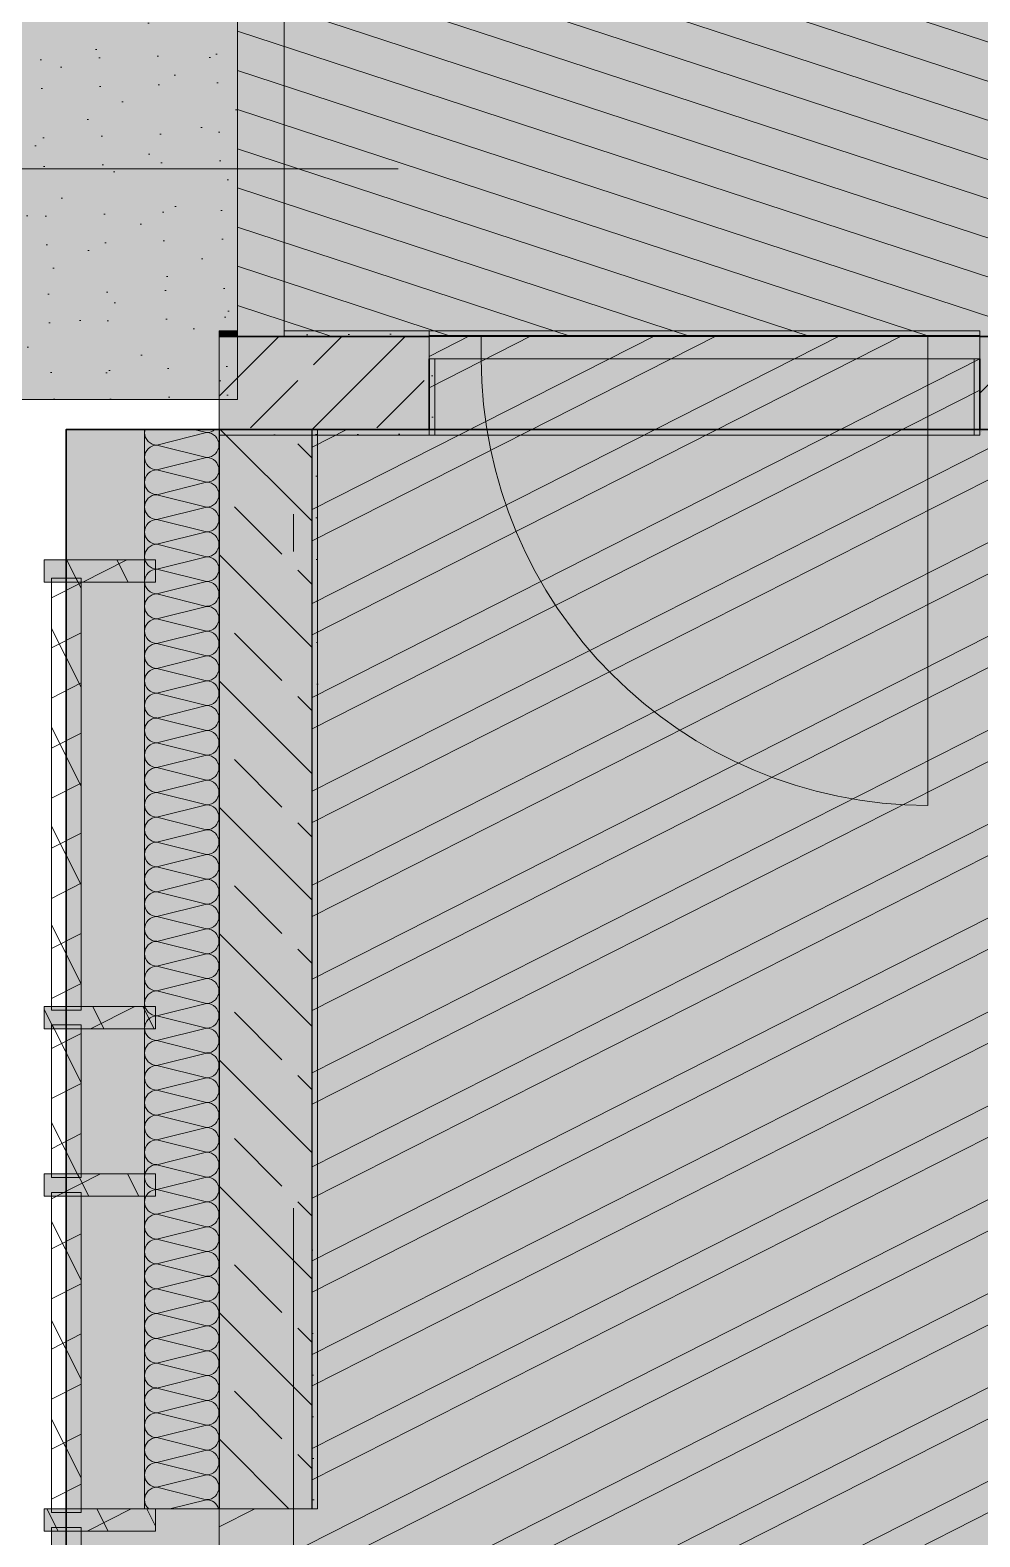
# Model space of a CAD drawing. Header units: metres. Extents: x 101 to 346, y 66 to 213.
# Drawn here: x 117.723 to 120.275, y 81.952 to 86 of the extents above; entities that cross this region are included whole.
import ezdxf

# ---------------------------------------------------------------- set-up
doc = ezdxf.new("R2010")
doc.units = ezdxf.units.M
doc.header["$MEASUREMENT"] = 0
for name, pattern in [('Punktlinie', [0.0035, 0, -0.0035]), ('Strichlinie', [0.004, 0.003, -0.001]), ('Strichlinie-über-Schnitt', [0.0023, 0.0008, -0.0015]), ('Strichpunktlinie', [0.006703, 0.003528, -0.001764, 0, -0.001411])]:
    doc.linetypes.add(name, pattern=pattern)
for name, color, linetype in [('00  Raster', 7, 'Continuous'), ('10  Fassade', 7, 'Continuous'), ('10  Fassade_Schnittschraffur', 7, 'Continuous'), ('10  Treppen + Rampen', 7, 'Continuous'), ('10  Wand Massiv', 7, 'Continuous'), ('10  Wand Massiv_Schnittschraffur', 7, 'Continuous'), ('10  Wand Massiv_Tür', 7, 'Continuous'), ('20  Boden Aufbauten', 7, 'Continuous'), ('20  Boden Aufbauten_Deckschraffur', 7, 'Continuous'), ('50  NUF - Raumstempel', 7, 'Continuous'), ('Neubau_10  Treppen + Rampen', 7, 'Continuous'), ('Neubau_10  Wand Massiv', 7, 'Continuous'), ('Neubau_20  Boden Aufbauten', 7, 'Continuous'), ('Neubau_20  Boden Aufbauten_Deckschraffur', 7, 'Continuous'), ('Neubau_20  Bodenschott', 7, 'Continuous'), ('Neubau_20  Bodenschott_Deckschraffur', 7, 'Continuous'), ('Neubau_20 Wand Leichtbau MIETERAUSBAU', 7, 'Continuous'), ('Neubau_20 Wand Leichtbau MIETERAUSBAU_Schnittschraffur', 7, 'Continuous')]:
    doc.layers.add(name, color=color, linetype=linetype)
pattern_1 = [(26.86749, (13.479, 22.351647), (-0.022596431, 0.044602705), [0, -0.05])]
pattern_2 = [(26.86749, (13.479, 22.35165), (-0.05423143, 0.10704649), []), (116.86749, (13.479, 22.35165), (0.10704649, 0.05423143), [])]
pattern_3 = [(225, (13.479, 22.35165), (-0.16970563, 0.16970563), []), (225, (13.56385, 22.2668), (-0.16970563, 0.16970563), [0.18, -0.06])]

# ---------------------------------------------------------------- blocks, each defined once
blk = doc.blocks.new('*X7', base_point=(96.2155, 47.274))
at = {"layer": '10  Wand Massiv_Schnittschraffur', "color": 98, "linetype": 'Continuous', "lineweight": 13, "ltscale": 1000, "true_color": 0x000100}
for p, q in [((118.1627, 84.9269), (118.197, 84.9183)), ((118.0637, 84.885), (118.197, 84.9183)), ((118.0637, 84.885), (118.197, 84.8516)), ((118.0637, 84.8183), (118.197, 84.8516)), ((118.0637, 84.8183), (118.197, 84.785)), ((118.0637, 84.7516), (118.197, 84.785)), ((118.0637, 84.7516), (118.197, 84.7183)), ((118.0637, 84.685), (118.197, 84.7183)), ((118.0637, 84.685), (118.197, 84.6516)), ((118.0637, 84.6183), (118.197, 84.6516)), ((118.0637, 84.6183), (118.197, 84.585)), ((118.0637, 84.5516), (118.197, 84.585)), ((118.0637, 84.5516), (118.197, 84.5183)), ((118.0637, 84.485), (118.197, 84.5183)), ((118.0637, 84.485), (118.197, 84.4516)), ((118.0637, 84.4183), (118.197, 84.4516)), ((118.0637, 84.4183), (118.197, 84.385)), ((118.0637, 84.3516), (118.197, 84.385)), ((118.0637, 84.3516), (118.197, 84.3183)), ((118.0637, 84.285), (118.197, 84.3183)), ((118.0637, 84.285), (118.197, 84.2516)), ((118.0637, 84.2183), (118.197, 84.2516)), ((118.0637, 84.2183), (118.197, 84.185)), ((118.0637, 84.1516), (118.197, 84.185)), ((118.0637, 84.1516), (118.197, 84.1183)), ((118.0637, 84.085), (118.197, 84.1183)), ((118.0637, 84.085), (118.197, 84.0516)), ((118.0637, 84.0183), (118.197, 84.0516)), ((118.0637, 84.0183), (118.197, 83.985)), ((118.0637, 83.9516), (118.197, 83.985)), ((118.0637, 83.9516), (118.197, 83.9183)), ((118.0637, 83.885), (118.197, 83.9183)), ((118.0637, 83.885), (118.197, 83.8516)), ((118.0637, 83.8183), (118.197, 83.8516)), ((118.0637, 83.8183), (118.197, 83.785)), ((118.0637, 83.7516), (118.197, 83.785)), ((118.0637, 83.7516), (118.197, 83.7183)), ((118.0637, 83.685), (118.197, 83.7183)), ((118.0637, 83.685), (118.197, 83.6516)), ((118.0637, 83.6183), (118.197, 83.6516)), ((118.0637, 83.6183), (118.197, 83.585)), ((118.0637, 83.5516), (118.197, 83.585)), ((118.0637, 83.5516), (118.197, 83.5183)), ((118.0637, 83.485), (118.197, 83.5183)), ((118.0637, 83.485), (118.197, 83.4516)), ((118.0637, 83.4183), (118.197, 83.4516)), ((118.0637, 83.4183), (118.197, 83.385)), ((118.0637, 83.3516), (118.197, 83.385)), ((118.0637, 83.3516), (118.197, 83.3183)), ((118.0637, 83.285), (118.197, 83.3183)), ((118.0637, 83.285), (118.197, 83.2516)), ((118.0637, 83.2183), (118.197, 83.2516)), ((118.0637, 83.2183), (118.197, 83.185)), ((118.0637, 83.1516), (118.197, 83.185)), ((118.0637, 83.1516), (118.197, 83.1183)), ((118.0637, 83.085), (118.197, 83.1183)), ((118.0637, 83.085), (118.197, 83.0516)), ((118.0637, 83.0183), (118.197, 83.0516)), ((118.0637, 83.0183), (118.197, 82.985)), ((118.0637, 82.9516), (118.197, 82.985)), ((118.0637, 82.9516), (118.197, 82.9183)), ((118.0637, 82.885), (118.197, 82.9183)), ((118.0637, 82.885), (118.197, 82.8516)), ((118.0637, 82.8183), (118.197, 82.8516)), ((118.0637, 82.8183), (118.197, 82.785)), ((118.0637, 82.7516), (118.197, 82.785)), ((118.0637, 82.7516), (118.197, 82.7183)), ((118.0637, 82.685), (118.197, 82.7183)), ((118.0637, 82.685), (118.197, 82.6516)), ((118.0637, 82.6183), (118.197, 82.6516)), ((118.0637, 82.6183), (118.197, 82.585)), ((118.0637, 82.5516), (118.197, 82.585)), ((118.0637, 82.5516), (118.197, 82.5183)), ((118.0637, 82.485), (118.197, 82.5183)), ((118.0637, 82.485), (118.197, 82.4516)), ((118.0637, 82.4183), (118.197, 82.4516)), ((118.0637, 82.4183), (118.197, 82.385)), ((118.0637, 82.3516), (118.197, 82.385)), ((118.0637, 82.3516), (118.197, 82.3183)), ((118.0637, 82.285), (118.197, 82.3183)), ((118.0637, 82.285), (118.197, 82.2516)), ((118.0637, 82.2183), (118.197, 82.2516)), ((118.0637, 82.2183), (118.197, 82.185)), ((118.0637, 82.1516), (118.197, 82.185)), ((118.0637, 82.1516), (118.197, 82.1183)), ((118.0637, 82.085), (118.197, 82.1183)), ((118.0637, 82.085), (118.197, 82.0516)), ((118.098, 82.0269), (118.197, 82.0516))]:
    blk.add_line(p, q, dxfattribs=at)
for centre, start, end in [((118.0637, 84.9183), 165.0887, 180), ((118.197, 84.9516), 270, 312.0401), ((118.0637, 84.9183), 180, 270), ((118.0637, 84.8516), 90, 180), ((118.197, 84.885), 0, 90), ((118.197, 84.885), 270, 0), ((118.0637, 84.8516), 180, 270), ((118.197, 84.8183), 0, 90), ((118.0637, 84.785), 90, 180), ((118.197, 84.8183), 270, 0), ((118.0637, 84.785), 180, 270), ((118.197, 84.7516), 0, 90), ((118.0637, 84.7183), 90, 180), ((118.197, 84.7516), 270, 0), ((118.0637, 84.7183), 180, 270), ((118.0637, 84.6516), 90, 180), ((118.197, 84.685), 0, 90), ((118.197, 84.685), 270, 0), ((118.0637, 84.6516), 180, 270), ((118.197, 84.6183), 0, 90), ((118.0637, 84.585), 90, 180), ((118.197, 84.6183), 270, 0), ((118.0637, 84.585), 180, 270), ((118.197, 84.5516), 0, 90), ((118.0637, 84.5183), 90, 180), ((118.197, 84.5516), 270, 0), ((118.0637, 84.5183), 180, 270), ((118.0637, 84.4516), 90, 180), ((118.197, 84.485), 0, 90), ((118.197, 84.485), 270, 0), ((118.0637, 84.4516), 180, 270), ((118.197, 84.4183), 0, 90), ((118.0637, 84.385), 90, 180), ((118.197, 84.4183), 270, 0), ((118.0637, 84.385), 180, 270), ((118.197, 84.3516), 0, 90), ((118.0637, 84.3183), 90, 180), ((118.0637, 84.3183), 180, 270), ((118.197, 84.3516), 270, 0), ((118.197, 84.285), 0, 90), ((118.0637, 84.2516), 90, 180), ((118.197, 84.285), 270, 0), ((118.0637, 84.2516), 180, 270), ((118.197, 84.2183), 0, 90), ((118.0637, 84.185), 90, 180), ((118.197, 84.2183), 270, 0), ((118.0637, 84.185), 180, 270), ((118.197, 84.1516), 0, 90), ((118.0637, 84.1183), 90, 180), ((118.0637, 84.1183), 180, 270), ((118.197, 84.1516), 270, 0), ((118.197, 84.085), 0, 90), ((118.0637, 84.0516), 90, 180), ((118.197, 84.085), 270, 0), ((118.0637, 84.0516), 180, 270), ((118.197, 84.0183), 0, 90), ((118.0637, 83.985), 90, 180), ((118.197, 84.0183), 270, 0), ((118.0637, 83.985), 180, 270), ((118.197, 83.9516), 0, 90), ((118.0637, 83.9183), 90, 180), ((118.0637, 83.9183), 180, 270), ((118.197, 83.9516), 270, 0), ((118.197, 83.885), 0, 90), ((118.0637, 83.8516), 90, 180), ((118.197, 83.885), 270, 0), ((118.0637, 83.8516), 180, 270), ((118.197, 83.8183), 0, 90), ((118.0637, 83.785), 90, 180), ((118.197, 83.8183), 270, 0), ((118.0637, 83.785), 180, 270), ((118.0637, 83.7183), 90, 180), ((118.197, 83.7516), 0, 90), ((118.197, 83.7516), 270, 0), ((118.0637, 83.7183), 180, 270), ((118.197, 83.685), 0, 90), ((118.0637, 83.6516), 90, 180), ((118.197, 83.685), 270, 0), ((118.0637, 83.6516), 180, 270), ((118.197, 83.6183), 0, 90), ((118.0637, 83.585), 90, 180), ((118.197, 83.6183), 270, 0), ((118.0637, 83.585), 180, 270), ((118.0637, 83.5183), 90, 180), ((118.197, 83.5516), 0, 90), ((118.197, 83.5516), 270, 0), ((118.0637, 83.5183), 180, 270), ((118.197, 83.485), 0, 90), ((118.0637, 83.4516), 90, 180), ((118.197, 83.485), 270, 0), ((118.0637, 83.4516), 180, 270), ((118.197, 83.4183), 0, 90), ((118.0637, 83.385), 90, 180), ((118.197, 83.4183), 270, 0), ((118.0637, 83.385), 180, 270), ((118.0637, 83.3183), 90, 180), ((118.197, 83.3516), 0, 90), ((118.197, 83.3516), 270, 0), ((118.0637, 83.3183), 180, 270), ((118.197, 83.285), 0, 90), ((118.0637, 83.2516), 90, 180), ((118.197, 83.285), 270, 0), ((118.0637, 83.2516), 180, 270), ((118.197, 83.2183), 0, 90), ((118.0637, 83.185), 90, 180), ((118.0637, 83.185), 180, 270), ((118.197, 83.2183), 270, 0), ((118.197, 83.1516), 0, 90), ((118.0637, 83.1183), 90, 180), ((118.197, 83.1516), 270, 0), ((118.0637, 83.1183), 180, 270), ((118.197, 83.085), 0, 90), ((118.0637, 83.0516), 90, 180), ((118.197, 83.085), 270, 0), ((118.0637, 83.0516), 180, 270), ((118.197, 83.0183), 0, 90), ((118.0637, 82.985), 90, 180), ((118.0637, 82.985), 180, 270), ((118.197, 83.0183), 270, 0), ((118.197, 82.9516), 0, 90), ((118.0637, 82.9183), 90, 180), ((118.197, 82.9516), 270, 0), ((118.0637, 82.9183), 180, 270), ((118.197, 82.885), 0, 90), ((118.0637, 82.8516), 90, 180), ((118.197, 82.885), 270, 0), ((118.0637, 82.8516), 180, 270), ((118.197, 82.8183), 0, 90), ((118.0637, 82.785), 90, 180), ((118.0637, 82.785), 180, 270), ((118.197, 82.8183), 270, 0), ((118.197, 82.7516), 0, 90), ((118.0637, 82.7183), 90, 180), ((118.197, 82.7516), 270, 0), ((118.0637, 82.7183), 180, 270), ((118.197, 82.685), 0, 90), ((118.0637, 82.6516), 90, 180), ((118.197, 82.685), 270, 0), ((118.0637, 82.6516), 180, 270), ((118.0637, 82.585), 90, 180), ((118.197, 82.6183), 0, 90), ((118.197, 82.6183), 270, 0), ((118.0637, 82.585), 180, 270), ((118.197, 82.5516), 0, 90), ((118.0637, 82.5183), 90, 180), ((118.197, 82.5516), 270, 0), ((118.0637, 82.5183), 180, 270), ((118.197, 82.485), 0, 90), ((118.0637, 82.4516), 90, 180), ((118.197, 82.485), 270, 0), ((118.0637, 82.4516), 180, 270), ((118.0637, 82.385), 90, 180), ((118.197, 82.4183), 0, 90), ((118.197, 82.4183), 270, 0), ((118.0637, 82.385), 180, 270), ((118.197, 82.3516), 0, 90), ((118.0637, 82.3183), 90, 180), ((118.197, 82.3516), 270, 0), ((118.0637, 82.3183), 180, 270), ((118.197, 82.285), 0, 90), ((118.0637, 82.2516), 90, 180), ((118.197, 82.285), 270, 0), ((118.0637, 82.2516), 180, 270), ((118.0637, 82.185), 90, 180), ((118.197, 82.2183), 0, 90), ((118.197, 82.2183), 270, 0), ((118.0637, 82.185), 180, 270), ((118.197, 82.1516), 0, 90), ((118.0637, 82.1183), 90, 180), ((118.197, 82.1516), 270, 0), ((118.0637, 82.1183), 180, 270), ((118.197, 82.085), 0, 90), ((118.0637, 82.0516), 90, 180), ((118.0637, 82.0516), 180, 227.9599), ((118.197, 82.085), 270, 0), ((118.197, 82.0183), 14.9113, 90)]:
    blk.add_arc(centre, 0.0333, start, end, dxfattribs=at)

msp = doc.modelspace()

# ---------------------------------------------------------------- hatches: boundary and pattern name
at = {"layer": '10  Fassade_Schnittschraffur', "linetype": 'Continuous', "lineweight": 0, "true_color": 0xffffff}
for points in [[(117.7601, 84.5169), (118.0601, 84.5169), (118.0601, 84.5769), (117.7601, 84.5769)], [(117.7601, 83.3169), (118.0601, 83.3169), (118.0601, 83.3769), (117.7601, 83.3769)], [(117.7601, 82.8669), (118.0601, 82.8669), (118.0601, 82.9269), (117.7601, 82.9269)], [(117.7601, 81.9669), (118.0601, 81.9669), (118.0601, 82.0269), (117.7601, 82.0269)], [(117.7801, 81.9769), (117.7801, 80.6669), (117.8601, 80.6669), (117.8601, 81.9769)]]:
    msp.add_hatch(color=7, dxfattribs=at).paths.add_polyline_path(points)
at = {"layer": '10  Fassade_Schnittschraffur', "linetype": 'Continuous', "lineweight": 13, "true_color": 0x000100}
h = msp.add_hatch(dxfattribs=at)
h.set_pattern_fill('Dämmung__hart_1_0008', color=98, style=0, pattern_type=2)
h.set_pattern_definition(pattern_2)
h.paths.add_polyline_path([(117.7601, 84.5169), (118.0601, 84.5169), (118.0601, 84.5769), (117.7601, 84.5769)])
h = msp.add_hatch(dxfattribs=at)
h.set_pattern_fill('Dämmung__hart_1_0008', color=98, style=0, pattern_type=2)
h.set_pattern_definition(pattern_2)
h.paths.add_polyline_path([(117.7801, 84.5269), (117.7801, 83.3669), (117.8601, 83.3669), (117.8601, 84.5269)])
h = msp.add_hatch(dxfattribs=at)
h.set_pattern_fill('Dämmung__hart_1_0008', color=98, style=0, pattern_type=2)
h.set_pattern_definition(pattern_2)
h.paths.add_polyline_path([(117.7601, 83.3169), (118.0601, 83.3169), (118.0601, 83.3769), (117.7601, 83.3769)])
h = msp.add_hatch(dxfattribs=at)
h.set_pattern_fill('Dämmung__hart_1_0008', color=98, style=0, pattern_type=2)
h.set_pattern_definition(pattern_2)
h.paths.add_polyline_path([(117.7801, 83.3269), (117.7801, 82.9169), (117.8601, 82.9169), (117.8601, 83.3269)])
h = msp.add_hatch(dxfattribs=at)
h.set_pattern_fill('Dämmung__hart_1_0008', color=98, style=0, pattern_type=2)
h.set_pattern_definition(pattern_2)
h.paths.add_polyline_path([(117.7601, 82.8669), (118.0601, 82.8669), (118.0601, 82.9269), (117.7601, 82.9269)])
h = msp.add_hatch(dxfattribs=at)
h.set_pattern_fill('Dämmung__hart_1_0008', color=98, style=0, pattern_type=2)
h.set_pattern_definition(pattern_2)
h.paths.add_polyline_path([(117.7801, 82.8769), (117.7801, 82.0169), (117.8601, 82.0169), (117.8601, 82.8769)])
h = msp.add_hatch(dxfattribs=at)
h.set_pattern_fill('Dämmung__hart_1_0008', color=98, style=0, pattern_type=2)
h.set_pattern_definition(pattern_2)
h.paths.add_polyline_path([(117.7601, 81.9669), (118.0601, 81.9669), (118.0601, 82.0269), (117.7601, 82.0269)])
at = {"layer": '10  Wand Massiv_Schnittschraffur', "linetype": 'Continuous', "lineweight": 0, "true_color": 0xffffff}
for points in [[(118.2804, 85.1919), (118.2304, 85.1919), (118.2304, 85.1769), (118.2804, 85.1769)], [(118.7954, 85.1769), (118.2304, 85.1769), (118.2304, 84.9269), (118.7954, 84.9269), (118.7954, 85.1169)], [(118.7954, 85.1919), (118.4054, 85.1919), (118.4054, 85.1769), (118.7954, 85.1769)], [(118.7954, 85.1769), (118.7954, 85.1169), (118.9354, 85.1169), (118.9354, 85.1769)], [(118.9354, 85.1169), (120.1354, 85.1169), (120.1354, 85.1769), (118.9354, 85.1769)], [(120.2754, 85.1769), (120.1354, 85.1769), (120.1354, 85.1169), (120.2754, 85.1169)], [(120.5754, 85.1919), (120.2754, 85.1919), (120.2754, 85.1769), (120.5754, 85.1769)], [(120.5904, 85.1769), (120.2754, 85.1769), (120.2754, 85.1169), (120.2754, 84.9269), (120.5904, 84.9269)], [(118.8104, 84.9119), (118.8104, 85.1169), (118.7954, 85.1169), (118.7954, 84.9269), (118.7954, 84.9119)], [(120.2754, 84.9119), (120.2754, 84.9269), (120.2754, 85.1169), (120.2604, 85.1169), (120.2604, 84.9119)], [(118.2304, 84.9269), (118.2304, 82.0269), (118.4804, 82.0269), (118.4804, 84.9269)], [(118.2304, 84.9269), (118.2304, 84.9119), (118.7954, 84.9119), (118.7954, 84.9269)], [(118.4954, 82.0269), (118.4954, 84.9269), (118.4804, 84.9269), (118.4804, 82.0269)], [(120.2754, 84.9269), (120.2754, 84.9119), (120.5754, 84.9119), (120.5754, 84.9269)]]:
    msp.add_hatch(color=7, dxfattribs=at).paths.add_polyline_path(points)
at = {"layer": '10  Wand Massiv_Schnittschraffur', "linetype": 'Continuous', "lineweight": 13, "true_color": 0x000100}
h = msp.add_hatch(dxfattribs=at)
h.set_pattern_fill('Gips_0008', color=98, style=0, pattern_type=2)
h.set_pattern_definition(pattern_1)
h.paths.add_polyline_path([(118.2804, 85.1919), (118.2304, 85.1919), (118.2304, 85.1769), (118.2804, 85.1769)])
h = msp.add_hatch(dxfattribs=at)
h.set_pattern_fill('Beton__Stahlbeton_0008', color=98, style=0, pattern_type=2)
h.set_pattern_definition(pattern_3)
h.paths.add_polyline_path([(118.7954, 85.1769), (118.2304, 85.1769), (118.2304, 84.9269), (118.7954, 84.9269), (118.7954, 85.1169)])
h = msp.add_hatch(dxfattribs=at)
h.set_pattern_fill('Gips_0008', color=98, style=0, pattern_type=2)
h.set_pattern_definition(pattern_1)
h.paths.add_polyline_path([(118.7954, 85.1919), (118.4054, 85.1919), (118.4054, 85.1769), (118.7954, 85.1769)])
h = msp.add_hatch(dxfattribs=at)
h.set_pattern_fill('Gips_0008', color=98, style=0, pattern_type=2)
h.set_pattern_definition(pattern_1)
h.paths.add_polyline_path([(120.5754, 85.1919), (120.2754, 85.1919), (120.2754, 85.1769), (120.5754, 85.1769)])
h = msp.add_hatch(dxfattribs=at)
h.set_pattern_fill('Beton__Stahlbeton_0008', color=98, style=0, pattern_type=2)
h.set_pattern_definition(pattern_3)
h.paths.add_polyline_path([(120.5904, 85.1769), (120.2754, 85.1769), (120.2754, 85.1169), (120.2754, 84.9269), (120.5904, 84.9269)])
h = msp.add_hatch(dxfattribs=at)
h.set_pattern_fill('Gips_0008', color=98, style=0, pattern_type=2)
h.set_pattern_definition(pattern_1)
h.paths.add_polyline_path([(118.8104, 84.9119), (118.8104, 85.1169), (118.7954, 85.1169), (118.7954, 84.9269), (118.7954, 84.9119)])
h = msp.add_hatch(dxfattribs=at)
h.set_pattern_fill('Gips_0008', color=98, style=0, pattern_type=2)
h.set_pattern_definition(pattern_1)
h.paths.add_polyline_path([(120.2754, 84.9119), (120.2754, 84.9269), (120.2754, 85.1169), (120.2604, 85.1169), (120.2604, 84.9119)])
h = msp.add_hatch(dxfattribs=at)
h.set_pattern_fill('Beton__Stahlbeton_0008', color=98, style=0, pattern_type=2)
h.set_pattern_definition([(315, (13.479, 22.35165), (0.16970563, 0.16970563), []), (315, (13.56385, 22.4365), (0.16970563, 0.16970563), [0.18, -0.06])])
h.paths.add_polyline_path([(118.2304, 84.9269), (118.2304, 82.0269), (118.4804, 82.0269), (118.4804, 84.9269)])
h = msp.add_hatch(dxfattribs=at)
h.set_pattern_fill('Gips_0008', color=98, style=0, pattern_type=2)
h.set_pattern_definition(pattern_1)
h.paths.add_polyline_path([(118.2304, 84.9269), (118.2304, 84.9119), (118.7954, 84.9119), (118.7954, 84.9269)])
h = msp.add_hatch(dxfattribs=at)
h.set_pattern_fill('Gips_0008', color=98, style=0, pattern_type=2)
h.set_pattern_definition(pattern_1)
h.paths.add_polyline_path([(118.4954, 82.0269), (118.4954, 84.9269), (118.4804, 84.9269), (118.4804, 82.0269)])
h = msp.add_hatch(dxfattribs=at)
h.set_pattern_fill('Gips_0008', color=98, style=0, pattern_type=2)
h.set_pattern_definition(pattern_1)
h.paths.add_polyline_path([(120.2754, 84.9269), (120.2754, 84.9119), (120.5754, 84.9119), (120.5754, 84.9269)])
at = {"layer": '20  Boden Aufbauten_Deckschraffur', "linetype": 'Continuous', "lineweight": 18, "true_color": 0xfff4ea}
msp.add_hatch(color=7, dxfattribs=at).paths.add_polyline_path([(118.2304, 82.0269), (118.2304, 79.3072), (123.9374, 79.3072), (123.9374, 82.0269), (123.4424, 82.0269), (123.4424, 82.1269), (122.3924, 82.1269), (122.3924, 82.0269), (120.5904, 82.0269), (120.5904, 84.9269), (120.2754, 84.9269), (120.2754, 85.1788), (118.7954, 85.1788), (118.7954, 84.9269), (118.4804, 84.9269), (118.4804, 82.0269)])
at = {"layer": '20  Boden Aufbauten_Deckschraffur', "linetype": 'Continuous', "lineweight": 18}
h = msp.add_hatch(dxfattribs=at)
h.set_pattern_fill('Stahl_0008', color=8, style=0, pattern_type=2)
h.set_pattern_definition([(26.86749, (13.479, 22.35165), (-0.10168394, 0.20071217), []), (26.86749, (13.4451, 22.41855), (-0.10168394, 0.20071217), [])])
h.paths.add_polyline_path([(118.2304, 82.0269), (118.2304, 79.3072), (123.9374, 79.3072), (123.9374, 82.0269), (123.4424, 82.0269), (123.4424, 82.1269), (122.3924, 82.1269), (122.3924, 82.0269), (120.5904, 82.0269), (120.5904, 84.9269), (120.2754, 84.9269), (120.2754, 85.1788), (118.7954, 85.1788), (118.7954, 84.9269), (118.4804, 84.9269), (118.4804, 82.0269)])
at = {"layer": 'Neubau_10  Treppen + Rampen', "linetype": 'Continuous', "lineweight": 0, "true_color": 0x8f8f8f}
msp.add_hatch(color=252, dxfattribs=at).paths.add_polyline_path([(117.82, 84.9269), (117.82, 79.3072), (124.5373, 79.3072), (124.5373, 84.9269)])
at = {"layer": 'Neubau_20  Boden Aufbauten_Deckschraffur', "linetype": 'Continuous', "lineweight": 18}
msp.add_hatch(color=30, dxfattribs=at).paths.add_polyline_path([(121.8454, 91.1919), (111.2179, 91.1919), (111.2179, 90.8919), (118.2804, 90.8919), (118.2804, 85.1769), (120.5754, 85.1769), (120.5754, 88.5569), (121.8454, 88.5569), (121.8454, 90.7169)])
h = msp.add_hatch(dxfattribs=at)
h.set_pattern_fill('Holz_Schalung_liegend__1_A9', color=6, style=0, pattern_type=2)
h.set_pattern_definition([(341.86749, (13.479, 22.35165), (0.03112157, 0.09503393), [])])
h.paths.add_polyline_path([(121.8454, 91.1919), (111.2179, 91.1919), (111.2179, 90.8919), (118.2804, 90.8919), (118.2804, 85.1769), (120.5754, 85.1769), (120.5754, 88.5569), (121.8454, 88.5569), (121.8454, 90.7169)])
at = {"layer": 'Neubau_20  Boden Aufbauten_Deckschraffur', "linetype": 'Continuous', "lineweight": 18, "true_color": 0xe2ff40}
msp.add_hatch(color=61, dxfattribs=at).paths.add_polyline_path([(111.1554, 90.7669), (111.1554, 85.0069), (118.2804, 85.0069), (118.2804, 90.7669)])
at = {"layer": 'Neubau_20  Boden Aufbauten_Deckschraffur', "linetype": 'Continuous', "lineweight": 18, "true_color": 0xdfdfdf}
h = msp.add_hatch(dxfattribs=at)
h.set_pattern_fill('Mörtel_0008', color=254, style=0, pattern_type=2)
h.set_pattern_definition([(26.86749, (13.58792, 22.68427), (-0.07117876, 0.14049852), [0, -0.105, 0, -0.1575]), (91.86749, (13.92054, 22.57534), (0.15741635, 0.00513262), [0, -0.077, 0, -0.133])])
h.paths.add_polyline_path([(111.1554, 90.7669), (111.1554, 85.0069), (118.2804, 85.0069), (118.2804, 90.7669)])
at = {"layer": 'Neubau_20  Bodenschott_Deckschraffur', "linetype": 'Continuous', "lineweight": 0, "true_color": 0xbf0000}
for points in [[(120.2754, 85.1919), (118.7954, 85.1919), (118.7954, 85.1769), (120.2754, 85.1769)], [(118.7954, 84.9269), (120.2754, 84.9269), (120.2754, 85.1769), (118.7954, 85.1769)], [(118.7954, 84.9119), (120.2754, 84.9119), (120.2754, 84.9269), (118.7954, 84.9269)]]:
    msp.add_hatch(color=12, dxfattribs=at).paths.add_polyline_path(points)
at = {"layer": 'Neubau_20 Wand Leichtbau MIETERAUSBAU_Schnittschraffur', "linetype": 'Continuous', "lineweight": 18}
for points in [[(118.2804, 90.7669), (118.2804, 85.1769), (118.4054, 85.1769), (118.4054, 90.7669)], [(118.2804, 85.1769), (118.4054, 85.1769), (118.4054, 85.1919), (118.2804, 85.1919)]]:
    msp.add_hatch(color=9, dxfattribs=at).paths.add_polyline_path(points)

# ---------------------------------------------------------------- linework, layer by layer
at = {"layer": '00  Raster', "color": 7, "linetype": 'Strichpunktlinie', "lineweight": 13, "ltscale": 1000}
for p, q in [((118.4304, 79.3072), (118.4304, 102.9703)), ((101.5775, 85.6269), (159.1776, 85.6269))]:
    msp.add_line(p, q, dxfattribs=at)
at = {"layer": '10  Fassade', "color": 7, "linetype": 'Continuous', "lineweight": 13, "ltscale": 1000, "flags": 128}
for points in [[(117.7601, 84.5169), (117.7601, 84.5769), (118.0601, 84.5769), (118.0601, 84.5169)], [(117.7601, 83.3169), (117.7601, 83.3769), (118.0601, 83.3769), (118.0601, 83.3169)], [(117.7601, 82.8669), (117.7601, 82.9269), (118.0601, 82.9269), (118.0601, 82.8669)], [(117.7601, 81.9669), (117.7601, 82.0269), (118.0601, 82.0269), (118.0601, 81.9669)]]:
    msp.add_lwpolyline(points, close=True, dxfattribs=at)
at = {"layer": '10  Fassade', "color": 7, "linetype": 'Continuous', "lineweight": 18, "ltscale": 1000, "flags": 128}
for points in [[(117.7801, 84.5269), (117.8601, 84.5269), (117.8601, 83.3669), (117.7801, 83.3669)], [(117.7801, 83.3269), (117.8601, 83.3269), (117.8601, 82.9169), (117.7801, 82.9169)], [(117.7801, 82.8769), (117.8601, 82.8769), (117.8601, 82.0169), (117.7801, 82.0169)], [(117.7801, 81.9769), (117.8601, 81.9769), (117.8601, 80.6669), (117.7801, 80.6669)]]:
    msp.add_lwpolyline(points, close=True, dxfattribs=at)
at = {"layer": '10  Wand Massiv', "color": 7, "linetype": 'Continuous', "lineweight": 35, "ltscale": 1000}
for p, q in [((118.2804, 85.1769), (118.2304, 85.1769)), ((118.2804, 85.1769), (118.4054, 85.1769)), ((118.2804, 85.1769), (118.4054, 85.1769)), ((118.7954, 85.1769), (118.4054, 85.1769)), ((120.5904, 85.1769), (120.2754, 85.1769)), ((118.7954, 84.9269), (118.7954, 85.1169)), ((120.2754, 84.9269), (120.2754, 85.1169)), ((118.2304, 84.9269), (118.7954, 84.9269)), ((120.2754, 84.9269), (120.5904, 84.9269))]:
    msp.add_line(p, q, dxfattribs=at)
at = {"layer": '10  Wand Massiv', "color": 7, "linetype": 'Continuous', "lineweight": 13, "ltscale": 1000}
for p, q in [((118.7954, 85.1769), (118.7954, 85.1919)), ((120.2754, 85.1769), (120.2754, 85.1919)), ((118.7954, 85.1169), (118.8104, 85.1169)), ((118.8104, 85.1169), (118.8104, 84.9119)), ((120.2604, 85.1169), (120.2604, 84.9119)), ((120.2754, 85.1169), (120.2604, 85.1169)), ((118.7954, 84.9119), (118.8104, 84.9119)), ((120.2754, 84.9119), (120.2604, 84.9119))]:
    msp.add_line(p, q, dxfattribs=at)
at = {"layer": '10  Wand Massiv', "color": 7, "linetype": 'Continuous', "lineweight": 18, "ltscale": 1000}
for p, q in [((118.7954, 85.1169), (118.7954, 85.1769)), ((120.2754, 85.1169), (120.2754, 85.1769))]:
    msp.add_line(p, q, dxfattribs=at)
at = {"layer": '10  Wand Massiv', "color": 7, "linetype": 'Continuous', "lineweight": 25, "ltscale": 1000}
for p, q in [((118.2304, 84.9269), (118.2304, 82.0269)), ((118.4804, 82.0269), (118.4804, 84.9269))]:
    msp.add_line(p, q, dxfattribs=at)
at = {"layer": '10  Wand Massiv', "color": 7, "linetype": 'Continuous', "lineweight": 13, "ltscale": 1000, "flags": 128}
for points in [[(118.2804, 85.1919), (118.2304, 85.1919)], [(118.2304, 85.1919), (118.2304, 85.1769)], [(118.7954, 85.1919), (118.4054, 85.1919)], [(118.0304, 84.9269), (118.2304, 84.9269)], [(118.0304, 84.9269), (118.0304, 82.0269)], [(118.2304, 84.9269), (118.2304, 84.9119)], [(118.4804, 84.9269), (118.4954, 84.9269)], [(118.4954, 82.0269), (118.4954, 84.9269)], [(118.2304, 84.9119), (118.7954, 84.9119)], [(118.0304, 82.0269), (118.2304, 82.0269)], [(118.4804, 82.0269), (118.4954, 82.0269)]]:
    msp.add_lwpolyline(points, dxfattribs=at)
at = {"layer": '10  Wand Massiv', "color": 7, "linetype": 'Continuous', "lineweight": 18, "ltscale": 1000, "flags": 128}
msp.add_lwpolyline([(118.2304, 85.1769), (118.2304, 84.9269)], dxfattribs=at)
at = {"layer": '10  Wand Massiv_Tür', "color": 7, "linetype": 'Strichlinie-über-Schnitt', "lineweight": 13, "ltscale": 1000}
for p, q in [((118.7954, 85.1919), (120.2754, 85.1919)), ((118.8104, 84.9119), (120.2604, 84.9119))]:
    msp.add_line(p, q, dxfattribs=at)
at = {"layer": '10  Wand Massiv_Tür', "color": 7, "linetype": 'Continuous', "lineweight": 13, "ltscale": 1000}
for p, q in [((118.7954, 85.1769), (118.7954, 85.1919)), ((118.7954, 85.1769), (118.9354, 85.1769)), ((118.7954, 85.1169), (118.7954, 85.1769)), ((118.9354, 85.1769), (118.9354, 85.1169)), ((118.9354, 85.1169), (118.9354, 85.1769)), ((118.9354, 85.1769), (120.1354, 85.1769)), ((120.2754, 85.1769), (120.1354, 85.1769)), ((120.1354, 85.1769), (120.1354, 85.1169)), ((120.1354, 85.1769), (120.1354, 85.1169)), ((120.2754, 85.1769), (120.2754, 85.1919)), ((120.2754, 85.1169), (120.2754, 85.1769)), ((118.9354, 85.1169), (118.7954, 85.1169)), ((118.8104, 85.1169), (118.8104, 84.9119)), ((120.1354, 85.1169), (118.9354, 85.1169)), ((120.1354, 85.1169), (120.2754, 85.1169)), ((120.1354, 85.1169), (120.1354, 83.9169)), ((120.2604, 85.1169), (120.2604, 84.9119)), ((118.7954, 84.9119), (118.8104, 84.9119)), ((120.2754, 84.9119), (120.2604, 84.9119))]:
    msp.add_line(p, q, dxfattribs=at)
at = {"layer": '10  Wand Massiv_Tür', "color": 7, "linetype": 'Continuous', "lineweight": 18, "ltscale": 1000}
for p, q in [((118.7954, 85.1169), (118.7954, 85.1769)), ((118.7954, 85.1169), (118.7954, 85.1769)), ((120.2754, 85.1169), (120.2754, 85.1769)), ((120.2754, 85.1169), (120.2754, 85.1769))]:
    msp.add_line(p, q, dxfattribs=at)
at = {"layer": '10  Wand Massiv_Tür', "color": 7, "linetype": 'Continuous', "lineweight": 13, "ltscale": 1000}
msp.add_arc((120.1354, 85.1169), 1.2, 180, 270, dxfattribs=at)
at = {"layer": '20  Boden Aufbauten', "color": 7, "linetype": 'Continuous', "lineweight": 13, "ltscale": 1000, "flags": 128}
msp.add_lwpolyline([(123.9374, 79.3072), (123.9374, 82.0269), (123.4424, 82.0269), (123.4424, 82.1269), (122.3924, 82.1269), (122.3924, 82.0269), (120.5904, 82.0269), (120.5904, 84.9269), (120.2754, 84.9269), (120.2754, 85.1788), (118.7954, 85.1788), (118.7954, 84.9269), (118.4804, 84.9269), (118.4804, 82.0269), (118.2304, 82.0269), (118.2304, 79.3072)], dxfattribs=at)
at = {"layer": '50  NUF - Raumstempel', "color": 7, "linetype": 'Punktlinie', "lineweight": 13, "ltscale": 1000, "flags": 128}
msp.add_lwpolyline([(104.6804, 84.956), (104.6804, 97.469), (113.7904, 97.469), (113.7904, 99.9619), (127.3054, 99.9619), (127.3054, 99.6919), (127.1404, 99.6919), (127.1404, 99.2619), (127.3054, 99.2619), (127.3054, 93.4069), (127.1404, 93.4069), (127.1404, 92.9769), (127.3054, 92.9769), (127.3054, 92.7919), (121.8704, 92.7919), (121.8704, 88.5569), (120.5754, 88.5569), (120.5754, 85.1919), (117.9804, 85.1919), (117.9804, 84.956)], close=True, dxfattribs=at)
at = {"layer": '50  NUF - Raumstempel', "color": 7, "linetype": 'Strichlinie', "lineweight": 13, "ltscale": 1000, "flags": 128}
msp.add_lwpolyline([(118.2304, 79.3072), (118.2304, 82.0269), (118.4954, 82.0269), (118.4954, 84.9119), (120.5754, 84.9119), (120.5754, 82.0119), (123.9224, 82.0119), (123.9224, 79.3072)], dxfattribs=at)
at = {"layer": 'Neubau_10  Treppen + Rampen', "color": 8, "linetype": 'Continuous', "lineweight": 35, "ltscale": 1000, "flags": 128}
msp.add_lwpolyline([(124.5373, 79.3072), (124.5373, 84.9269), (117.82, 84.9269), (117.82, 79.3072)], dxfattribs=at)
at = {"layer": 'Neubau_10  Wand Massiv', "color": 7, "linetype": 'Continuous', "lineweight": 18, "ltscale": 1000}
for p, q in [((118.2804, 85.1919), (118.2804, 85.1769)), ((118.2804, 85.1919), (118.2804, 85.1769)), ((118.4054, 85.1769), (118.4054, 85.1919)), ((118.4054, 85.1769), (118.4054, 85.1919))]:
    msp.add_line(p, q, dxfattribs=at)
at = {"layer": 'Neubau_20  Boden Aufbauten', "color": 7, "linetype": 'Continuous', "lineweight": 13, "ltscale": 1000, "flags": 128}
for points in [[(121.8454, 91.1919), (111.2179, 91.1919), (111.2179, 90.8919), (118.2804, 90.8919), (118.2804, 85.1769), (120.5754, 85.1769), (120.5754, 88.5569), (121.8454, 88.5569), (121.8454, 90.7169)], [(111.1554, 90.7669), (111.1554, 85.0069), (118.2804, 85.0069), (118.2804, 90.7669)]]:
    msp.add_lwpolyline(points, close=True, dxfattribs=at)
at = {"layer": 'Neubau_20  Bodenschott', "color": 7, "linetype": 'Continuous', "lineweight": 13, "ltscale": 1000, "flags": 128}
for points in [[(120.2754, 85.1919), (118.7954, 85.1919)], [(118.7954, 85.1769), (118.7954, 85.1919)], [(118.7954, 84.9269), (118.7954, 85.1769)], [(120.2754, 85.1769), (120.2754, 85.1919)], [(120.2754, 84.9269), (120.2754, 85.1769)], [(118.7954, 84.9119), (118.7954, 84.9269)], [(120.2754, 84.9119), (120.2754, 84.9269)], [(118.7954, 84.9119), (120.2754, 84.9119)]]:
    msp.add_lwpolyline(points, dxfattribs=at)
at = {"layer": 'Neubau_20 Wand Leichtbau MIETERAUSBAU', "color": 7, "linetype": 'Continuous', "lineweight": 18, "ltscale": 1000, "flags": 128}
for points in [[(118.2804, 90.7669), (118.2804, 85.1769)], [(118.4054, 85.1769), (118.4054, 90.7669)]]:
    msp.add_lwpolyline(points, dxfattribs=at)
at = {"layer": 'Neubau_20 Wand Leichtbau MIETERAUSBAU', "color": 7, "linetype": 'Continuous', "lineweight": 13, "ltscale": 1000, "flags": 128}
msp.add_lwpolyline([(118.2804, 85.1769), (118.4054, 85.1769)], dxfattribs=at)

# ---------------------------------------------------------------- block references
at = {"layer": '10  Treppen + Rampen', "color": 7, "linetype": 'Continuous', "lineweight": 13, "ltscale": 1000}
msp.add_blockref('*X7', (96.2155, 47.274), dxfattribs=at)

doc.saveas('drawing.dxf')
